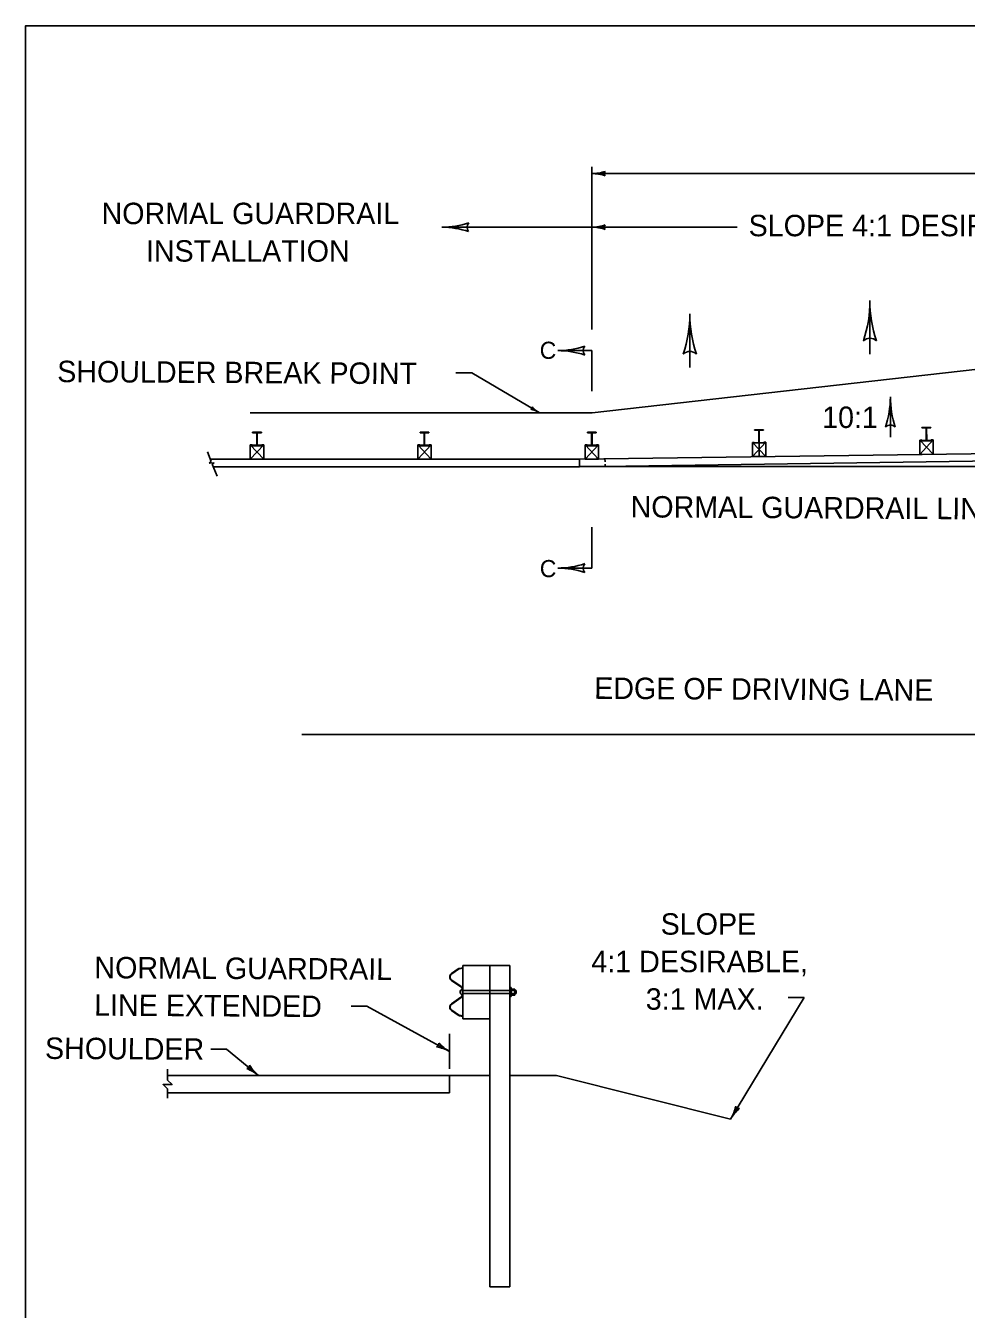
# Model space of a CAD drawing. Extents: x 1007 to 1035.5, y 1000.5 to 1021.5.
# Drawn here: x 1007 to 1015.78, y 1009.52 to 1021.5 of the extents above; entities that cross this region are included whole.
import ezdxf

# ---------------------------------------------------------------- set-up
doc = ezdxf.new("R2010")
doc.units = 0
for name, color, linetype in [('Level 1', 7, 'Continuous'), ('Level 10', 7, 'Continuous'), ('Level 11', 7, 'Continuous'), ('Level 2', 7, 'Continuous'), ('Level 7', 7, 'Continuous'), ('Level 8', 7, 'Continuous')]:
    doc.layers.add(name, color=color, linetype=linetype)

msp = doc.modelspace()

# ---------------------------------------------------------------- linework, layer by layer
at = {"layer": 'Level 1'}
for p, q in [((1012.285, 1018.666), (1012.285, 1020.182)), ((1012.285, 1020.12), (1021.985, 1020.12)), ((1012.285, 1019.62), (1010.885, 1019.62)), ((1012.285, 1019.62), (1013.641, 1019.62)), ((1014.88, 1018.435), (1014.88, 1018.935)), ((1019.848, 1018.745), (1012.287, 1017.886)), ((1013.199, 1018.311), (1013.199, 1018.811)), ((1012.285, 1018.468), (1011.968, 1018.468)), ((1012.285, 1018.09), (1012.285, 1018.468)), ((1011.016, 1018.26), (1011.166, 1018.26)), ((1011.166, 1018.26), (1011.794, 1017.889)), ((1015.071, 1017.661), (1015.071, 1018.036)), ((1009.095, 1017.886), (1012.287, 1017.886)), ((1015.365, 1017.751), (1015.448, 1017.752)), ((1015.365, 1017.751), (1015.365, 1017.747)), ((1015.365, 1017.747), (1015.399, 1017.747)), ((1015.414, 1017.747), (1015.448, 1017.748)), ((1015.448, 1017.752), (1015.448, 1017.748)), ((1009.118, 1017.706), (1009.201, 1017.706)), ((1009.118, 1017.706), (1009.118, 1017.702)), ((1009.118, 1017.702), (1009.153, 1017.702)), ((1009.158, 1017.59), (1009.158, 1017.697)), ((1009.162, 1017.59), (1009.162, 1017.697)), ((1009.167, 1017.702), (1009.201, 1017.702)), ((1009.201, 1017.706), (1009.201, 1017.702)), ((1010.681, 1017.706), (1010.764, 1017.706)), ((1010.681, 1017.706), (1010.681, 1017.702)), ((1010.681, 1017.702), (1010.715, 1017.702)), ((1010.72, 1017.59), (1010.72, 1017.697)), ((1010.724, 1017.59), (1010.724, 1017.697)), ((1010.729, 1017.702), (1010.764, 1017.702)), ((1010.764, 1017.706), (1010.764, 1017.702)), ((1012.243, 1017.706), (1012.326, 1017.706)), ((1012.243, 1017.706), (1012.243, 1017.702)), ((1012.243, 1017.702), (1012.278, 1017.702)), ((1012.283, 1017.59), (1012.283, 1017.697)), ((1012.287, 1017.59), (1012.287, 1017.697)), ((1012.292, 1017.702), (1012.326, 1017.702)), ((1012.326, 1017.706), (1012.326, 1017.702)), ((1013.802, 1017.729), (1013.886, 1017.73)), ((1013.802, 1017.729), (1013.802, 1017.725)), ((1013.802, 1017.725), (1013.837, 1017.726)), ((1013.844, 1017.614), (1013.842, 1017.721)), ((1013.848, 1017.614), (1013.846, 1017.721)), ((1013.851, 1017.726), (1013.886, 1017.727)), ((1013.886, 1017.73), (1013.886, 1017.727)), ((1015.345, 1017.633), (1015.364, 1017.634)), ((1015.345, 1017.633), (1015.347, 1017.5)), ((1015.345, 1017.633), (1015.472, 1017.502)), ((1015.347, 1017.5), (1015.47, 1017.635)), ((1015.364, 1017.634), (1015.364, 1017.626)), ((1015.364, 1017.626), (1015.452, 1017.627)), ((1015.366, 1017.626), (1015.366, 1017.63)), ((1015.366, 1017.63), (1015.401, 1017.63)), ((1015.406, 1017.635), (1015.404, 1017.742)), ((1015.41, 1017.635), (1015.408, 1017.742)), ((1015.415, 1017.63), (1015.45, 1017.631)), ((1015.45, 1017.627), (1015.45, 1017.631)), ((1015.452, 1017.635), (1015.452, 1017.627)), ((1015.452, 1017.635), (1015.47, 1017.635)), ((1015.47, 1017.635), (1015.472, 1017.502)), ((1009.097, 1017.589), (1009.097, 1017.456)), ((1009.097, 1017.589), (1009.115, 1017.589)), ((1009.097, 1017.456), (1009.222, 1017.589)), ((1009.097, 1017.589), (1009.222, 1017.456)), ((1009.115, 1017.589), (1009.115, 1017.581)), ((1009.115, 1017.581), (1009.204, 1017.581)), ((1009.118, 1017.581), (1009.118, 1017.585)), ((1009.118, 1017.585), (1009.153, 1017.585)), ((1009.167, 1017.585), (1009.201, 1017.585)), ((1009.201, 1017.581), (1009.201, 1017.585)), ((1009.204, 1017.589), (1009.204, 1017.581)), ((1009.204, 1017.589), (1009.222, 1017.589)), ((1009.222, 1017.589), (1009.222, 1017.456)), ((1010.66, 1017.589), (1010.66, 1017.456)), ((1010.66, 1017.589), (1010.678, 1017.589)), ((1010.66, 1017.456), (1010.785, 1017.589)), ((1010.66, 1017.589), (1010.785, 1017.456)), ((1010.678, 1017.589), (1010.678, 1017.581)), ((1010.678, 1017.581), (1010.766, 1017.581)), ((1010.681, 1017.581), (1010.681, 1017.585)), ((1010.681, 1017.585), (1010.715, 1017.585)), ((1010.729, 1017.585), (1010.764, 1017.585)), ((1010.764, 1017.581), (1010.764, 1017.585)), ((1010.766, 1017.589), (1010.766, 1017.581)), ((1010.766, 1017.589), (1010.785, 1017.589)), ((1010.785, 1017.589), (1010.785, 1017.456)), ((1012.222, 1017.589), (1012.222, 1017.456)), ((1012.222, 1017.589), (1012.24, 1017.589)), ((1012.222, 1017.456), (1012.347, 1017.589)), ((1012.222, 1017.589), (1012.347, 1017.456)), ((1012.24, 1017.589), (1012.24, 1017.581)), ((1012.24, 1017.581), (1012.329, 1017.581)), ((1012.243, 1017.581), (1012.243, 1017.585)), ((1012.243, 1017.585), (1012.278, 1017.585)), ((1012.292, 1017.585), (1012.326, 1017.585)), ((1012.326, 1017.581), (1012.326, 1017.585)), ((1012.329, 1017.589), (1012.329, 1017.581)), ((1012.329, 1017.589), (1012.347, 1017.589)), ((1012.347, 1017.589), (1012.347, 1017.456)), ((1013.783, 1017.612), (1013.785, 1017.479)), ((1013.783, 1017.612), (1013.801, 1017.612)), ((1013.783, 1017.612), (1013.91, 1017.481)), ((1013.785, 1017.479), (1013.908, 1017.614)), ((1013.801, 1017.612), (1013.801, 1017.604)), ((1013.801, 1017.604), (1013.89, 1017.606)), ((1013.804, 1017.608), (1013.838, 1017.609)), ((1013.804, 1017.604), (1013.804, 1017.608)), ((1013.853, 1017.609), (1013.887, 1017.609)), ((1013.887, 1017.605), (1013.887, 1017.609)), ((1013.89, 1017.613), (1013.908, 1017.614)), ((1013.89, 1017.613), (1013.89, 1017.606)), ((1013.908, 1017.614), (1013.91, 1017.481)), ((1012.17, 1017.454), (1008.724, 1017.454)), ((1012.171, 1017.384), (1008.751, 1017.384)), ((1009.097, 1017.456), (1009.222, 1017.456)), ((1010.66, 1017.456), (1010.785, 1017.456)), ((1030.766, 1017.386), (1012.171, 1017.386)), ((1012.222, 1017.456), (1012.347, 1017.456)), ((1012.24, 1017.455), (1012.329, 1017.457)), ((1013.785, 1017.479), (1013.91, 1017.481)), ((1015.347, 1017.5), (1015.472, 1017.502)), ((1012.285, 1016.822), (1012.285, 1016.438)), ((1012.285, 1016.438), (1011.968, 1016.438)), ((1009.577, 1014.886), (1030.767, 1014.886)), ((1014.268, 1012.433), (1013.58, 1011.298)), ((1014.118, 1012.433), (1014.268, 1012.433)), ((1010.184, 1012.351), (1010.039, 1012.351)), ((1010.184, 1012.351), (1010.956, 1011.929)), ((1010.956, 1012.092), (1010.956, 1011.929)), ((1008.874, 1011.951), (1008.729, 1011.951)), ((1008.874, 1011.951), (1009.174, 1011.704)), ((1010.956, 1011.929), (1010.956, 1011.766)), ((1008.325, 1011.704), (1011.331, 1011.704)), ((1010.956, 1011.704), (1010.956, 1011.542)), ((1011.518, 1011.704), (1011.956, 1011.704)), ((1011.956, 1011.704), (1013.58, 1011.298)), ((1008.325, 1011.542), (1010.956, 1011.542))]:
    msp.add_line(p, q, dxfattribs=at)
msp.add_lwpolyline([(1008.325, 1011.493), (1008.325, 1011.579), (1008.283, 1011.62), (1008.367, 1011.62), (1008.325, 1011.662), (1008.325, 1011.762)], dxfattribs=at)
for centre, radius, start, end in [((1012.285, 1020.511), 0.391, 270, 288.6688), ((1012.433, 1020.12), 0.0313, 138.7746, 220.8913), ((1012.285, 1019.729), 0.391, 71.3472, 89.9939), ((1012.285, 1020.511), 0.391, 269.9878, 270), ((1010.885, 1020.401), 0.781, 270, 288.6688), ((1011.182, 1019.62), 0.0625, 138.7746, 220.8913), ((1010.885, 1018.838), 0.781, 71.3472, 89.9939), ((1010.885, 1020.401), 0.781, 269.9878, 270), ((1012.285, 1020.011), 0.391, 270, 288.6688), ((1012.285, 1019.229), 0.391, 71.3472, 89.9939), ((1012.285, 1020.011), 0.391, 269.9878, 270), ((1012.433, 1019.62), 0.0313, 138.7746, 220.8913), ((1013.709, 1018.935), 1.172, 341.3472, 359.9939), ((1016.052, 1018.935), 1.172, 180, 198.6688), ((1016.052, 1018.935), 1.172, 179.9878, 180), ((1012.028, 1018.811), 1.172, 341.3472, 359.9939), ((1014.371, 1018.811), 1.172, 179.9878, 180), ((1014.371, 1018.811), 1.172, 180, 198.6688), ((1014.88, 1018.489), 0.0938, 48.7746, 130.8913), ((1011.968, 1019.249), 0.781, 270, 288.6688), ((1011.968, 1019.249), 0.781, 269.9878, 270), ((1011.968, 1017.687), 0.781, 71.3472, 89.9939), ((1012.266, 1018.468), 0.0625, 138.7746, 220.8913), ((1013.199, 1018.366), 0.0938, 48.7746, 130.8913), ((1014.192, 1018.036), 0.879, 341.3472, 359.9939), ((1015.95, 1018.036), 0.879, 180, 198.6688), ((1015.95, 1018.036), 0.879, 179.9878, 180), ((1011.709, 1017.94), 0.0209, 288.2353, 10.352), ((1011.661, 1017.665), 0.261, 59.4608, 78.1295), ((1011.926, 1018.114), 0.261, 220.8079, 239.4546), ((1011.661, 1017.665), 0.261, 59.4485, 59.4608), ((1015.071, 1017.702), 0.0703, 48.7746, 130.8913), ((1015.399, 1017.742), 0.0052, 0.7838, 90.7838), ((1015.414, 1017.742), 0.0052, 90.7838, 180.7838), ((1009.153, 1017.697), 0.0052, 0, 90), ((1009.167, 1017.697), 0.0052, 90, 180), ((1010.715, 1017.697), 0.0052, 0, 90), ((1010.729, 1017.697), 0.0052, 90, 180), ((1012.278, 1017.697), 0.0052, 0, 90), ((1012.292, 1017.697), 0.0052, 90, 180), ((1013.837, 1017.721), 0.0052, 0.7838, 90.7838), ((1013.851, 1017.721), 0.0052, 90.7838, 180.7838), ((1015.401, 1017.635), 0.0052, 270.7838, 0.7838), ((1015.415, 1017.635), 0.0052, 180.7838, 270.7838), ((1009.153, 1017.59), 0.0052, 270, 0), ((1009.167, 1017.59), 0.0052, 180, 270), ((1010.715, 1017.59), 0.0052, 270, 0), ((1010.729, 1017.59), 0.0052, 180, 270), ((1012.278, 1017.59), 0.0052, 270, 0), ((1012.292, 1017.59), 0.0052, 180, 270), ((1013.838, 1017.614), 0.0052, 270.7838, 0.7838), ((1013.853, 1017.614), 0.0052, 180.7838, 270.7838), ((1011.968, 1017.22), 0.781, 270, 288.6688), ((1011.968, 1017.22), 0.781, 269.9878, 270), ((1011.968, 1015.657), 0.781, 71.3472, 89.9939), ((1012.266, 1016.438), 0.0625, 138.7746, 220.8913), ((1010.825, 1012), 0.0313, 290.0801, 12.1968), ((1011.144, 1012.272), 0.391, 222.6527, 241.2994), ((1010.768, 1011.586), 0.391, 61.3055, 79.9743), ((1010.768, 1011.586), 0.391, 61.2933, 61.3055), ((1009.059, 1011.799), 0.0313, 279.3865, 1.5032), ((1008.926, 1011.402), 0.391, 50.6119, 69.2807), ((1009.422, 1012.007), 0.391, 211.9591, 230.6058), ((1008.926, 1011.402), 0.391, 50.5997, 50.6119), ((1013.246, 1011.501), 0.391, 328.7622, 347.431), ((1013.914, 1011.096), 0.391, 130.1094, 148.7561), ((1013.657, 1011.426), 0.0313, 197.5368, 279.6535), ((1013.246, 1011.501), 0.391, 328.75, 328.7622)]:
    msp.add_arc(centre, radius, start, end, dxfattribs=at)
at = {"layer": 'Level 10'}
for q in [(1035.5, 1021.5), (1007, 1000.5)]:
    msp.add_line((1007, 1021.5), q, dxfattribs=at)
at = {"layer": 'Level 11'}
msp.add_lwpolyline([(1007, 1000.5), (1035.5, 1000.5), (1035.5, 1021.5), (1007, 1021.5)], close=True, dxfattribs=at)
at = {"layer": 'Level 2'}
for p, q in [((1013.847, 1017.48), (1013.846, 1017.605)), ((1011.331, 1012.732), (1011.518, 1012.732)), ((1011.518, 1012.524), (1011.518, 1012.497))]:
    msp.add_line(p, q, dxfattribs=at)
at = {"layer": 'Level 7'}
for p, q in [((1012.17, 1017.454), (1024.083, 1017.624)), ((1008.733, 1017.432), (1008.696, 1017.523)), ((1012.171, 1017.384), (1024.084, 1017.554)), ((1008.733, 1017.432), (1008.714, 1017.419)), ((1008.714, 1017.419), (1008.759, 1017.42)), ((1008.759, 1017.42), (1008.742, 1017.408)), ((1008.787, 1017.295), (1008.742, 1017.408)), ((1012.17, 1017.454), (1012.171, 1017.384)), ((1011.081, 1012.732), (1011.081, 1012.232)), ((1011.518, 1012.732), (1011.081, 1012.732)), ((1011.331, 1012.732), (1011.331, 1009.732)), ((1011.518, 1012.732), (1011.518, 1009.732)), ((1010.976, 1012.655), (1011.038, 1012.699)), ((1011.04, 1012.696), (1010.978, 1012.652)), ((1010.978, 1012.595), (1011.064, 1012.534)), ((1011.047, 1012.703), (1011.08, 1012.709)), ((1011.081, 1012.705), (1011.048, 1012.699)), ((1011.08, 1012.709), (1011.081, 1012.705)), ((1011.062, 1012.531), (1010.976, 1012.592)), ((1011.077, 1012.482), (1011.077, 1012.503)), ((1011.077, 1012.462), (1011.077, 1012.482)), ((1011.532, 1012.524), (1011.518, 1012.524)), ((1011.532, 1012.524), (1011.532, 1012.441)), ((1011.532, 1012.51), (1011.565, 1012.51)), ((1011.577, 1012.497), (1011.532, 1012.497)), ((1011.565, 1012.51), (1011.565, 1012.455)), ((1011.577, 1012.497), (1011.577, 1012.468)), ((1010.976, 1012.373), (1011.062, 1012.434)), ((1011.064, 1012.431), (1010.978, 1012.37)), ((1011.532, 1012.441), (1011.518, 1012.441)), ((1011.577, 1012.468), (1011.532, 1012.468)), ((1011.565, 1012.455), (1011.532, 1012.455)), ((1011.038, 1012.266), (1010.976, 1012.31)), ((1010.978, 1012.313), (1011.04, 1012.269)), ((1011.08, 1012.256), (1011.047, 1012.262)), ((1011.048, 1012.266), (1011.081, 1012.26)), ((1011.081, 1012.26), (1011.08, 1012.256)), ((1011.331, 1012.232), (1011.081, 1012.232)), ((1011.518, 1009.732), (1011.331, 1009.732))]:
    msp.add_line(p, q, dxfattribs=at)
msp.add_lwpolyline([(1011.081, 1012.503), (1011.081, 1012.482), (1011.081, 1012.462)], dxfattribs=at)
for centre, radius, start, end in [((1010.997, 1012.623), 0.0386, 125, 235), ((1010.997, 1012.623), 0.0347, 125, 235), ((1011.051, 1012.681), 0.0224, 100, 125), ((1011.051, 1012.681), 0.0185, 99.9999, 124.9999), ((1011.081, 1012.482), 0.0266, 98.8379, 261.0932), ((1011.042, 1012.503), 0.0347, 0, 55), ((1011.042, 1012.503), 0.0386, 0.0003, 55.0002), ((1010.997, 1012.341), 0.0386, 125, 235), ((1010.997, 1012.341), 0.0347, 125, 235), ((1011.042, 1012.462), 0.0347, 305, 0), ((1011.042, 1012.462), 0.0386, 304.9998, 359.9997), ((1011.051, 1012.284), 0.0224, 235, 260), ((1011.051, 1012.284), 0.0185, 235.0001, 260.0001)]:
    msp.add_arc(centre, radius, start, end, dxfattribs=at)
at = {"layer": 'Level 8'}
for p, q in [((1012.407, 1017.458), (1012.408, 1017.431)), ((1012.408, 1017.409), (1012.408, 1017.388)), ((1011.518, 1012.497), (1011.081, 1012.497)), ((1011.518, 1012.468), (1011.081, 1012.468))]:
    msp.add_line(p, q, dxfattribs=at)

# ---------------------------------------------------------------- texts
at = {"layer": 'Level 1'}
for s, p in [('NORMAL GUARDRAIL', (1007.708, 1019.648)), ('SLOPE 4:1 DESIRABLE, 3:1 MAX.', (1013.748, 1019.535)), ('INSTALLATION', (1008.122, 1019.298)), ('10:1', (1014.434, 1017.746)), ('SLOPE', (1012.927, 1013.018)), ('4:1 DESIRABLE,', (1012.28, 1012.668)), ('3:1 MAX.', (1012.788, 1012.318))]:
    msp.add_text(s, height=0.2, dxfattribs=at).set_placement(p)
for s, p in [('SHOULDER BREAK POINT', (1007.294, 1018.174)), ('NORMAL GUARDRAIL LINE EXTENDED', (1012.646, 1016.912)), ('EDGE OF DRIVING LANE', (1012.306, 1015.219)), ('NORMAL GUARDRAIL', (1007.641, 1012.612)), ('LINE EXTENDED', (1007.639, 1012.262)), ('SHOULDER', (1007.18, 1011.859))]:
    msp.add_text(s, height=0.2, rotation=359.6686, dxfattribs=at).set_placement(p)
at = {"layer": 'Level 7'}
for p in [(1011.798, 1018.391), (1011.799, 1016.354)]:
    msp.add_text('C', height=0.16, dxfattribs=at).set_placement(p)

doc.saveas('drawing.dxf')
